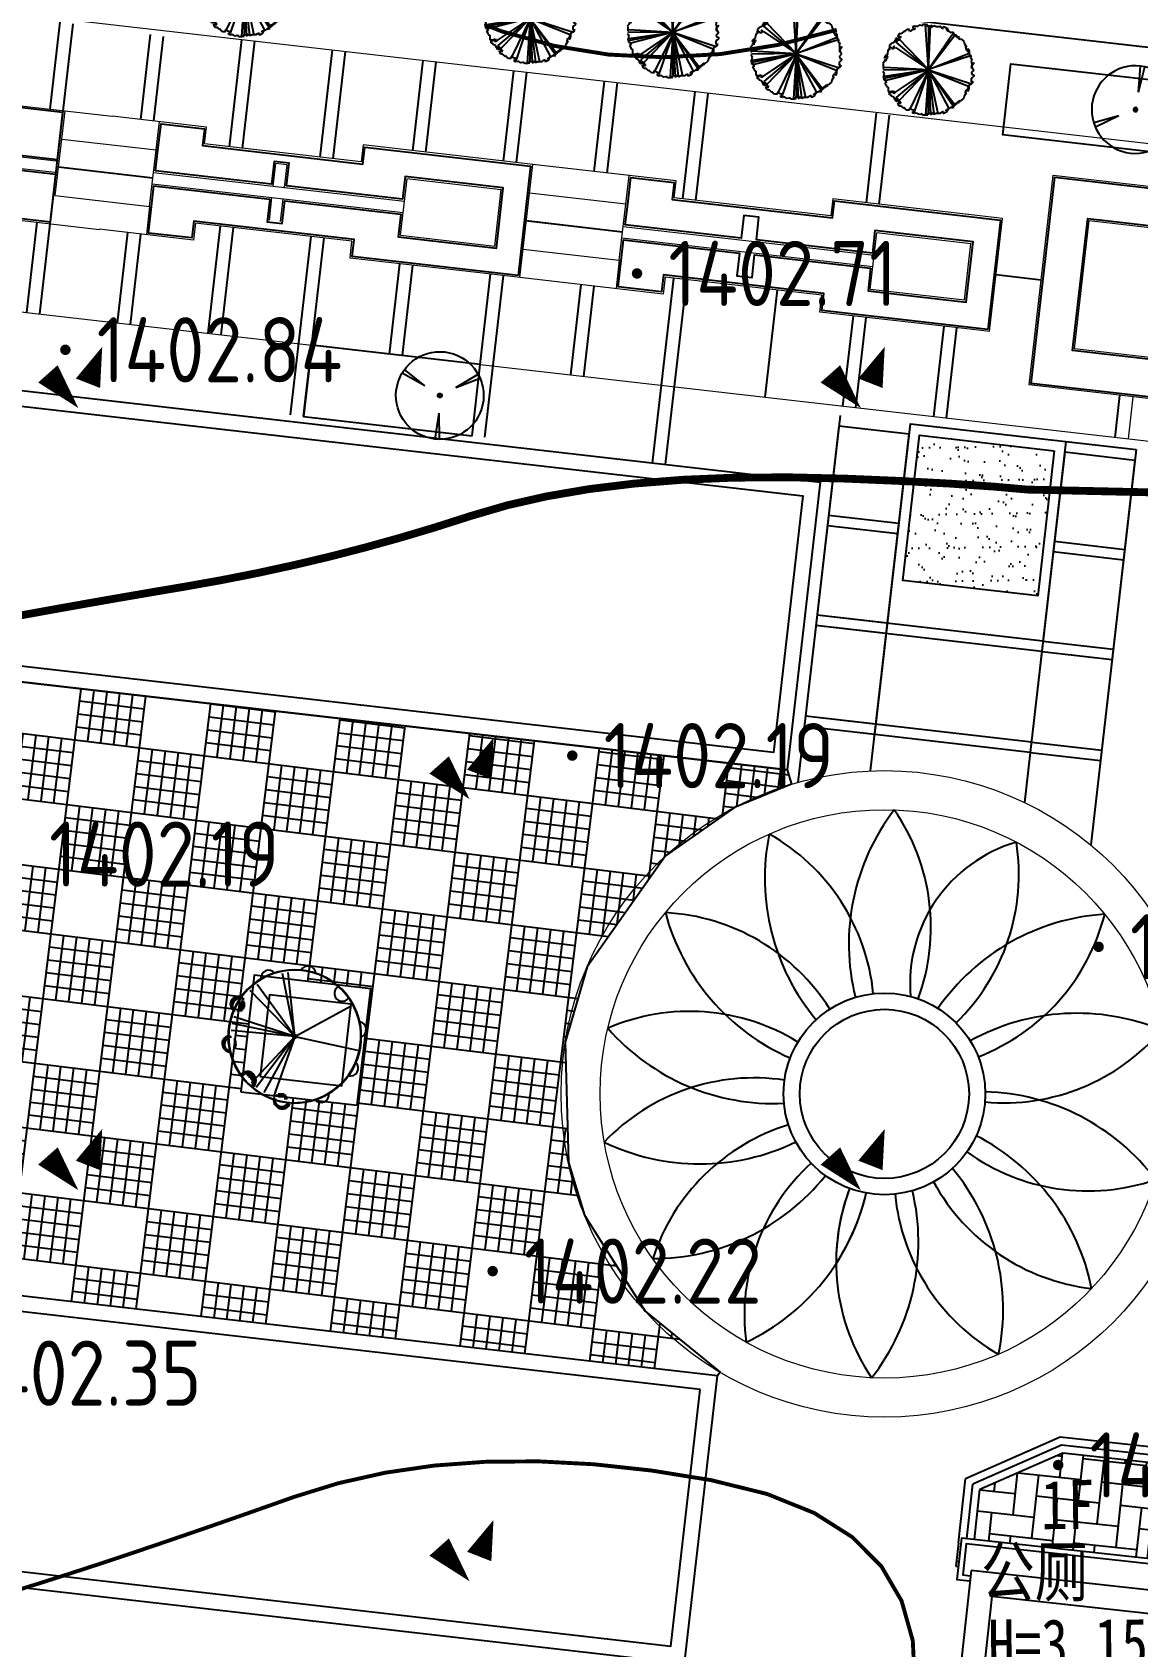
# Model space of a CAD drawing. Extents: x -2226 to 12369489, y -12501589 to 2275.
# Drawn here: x 5663964.1 to 5664006.4, y -6548018.8 to -6547956.9 of the extents above; entities that cross this region are included whole.
import ezdxf
from ezdxf.enums import TextEntityAlignment as Align

# ---------------------------------------------------------------- set-up
doc = ezdxf.new("R2010")
doc.units = 0
doc.header["$LTSCALE"] = 1000
doc.header["$MEASUREMENT"] = 0
doc.layers.get('0').update_dxf_attribs({"linetype": 'CONTINUOUS'})
for name, color, linetype in [('0-road', 33, 'CONTINUOUS'), ('0-tree', 93, 'CONTINUOUS'), ('2222', 7, 'CONTINUOUS'), ('caodi', 7, 'CONTINUOUS'), ('GN-草地', 7, 'CONTINUOUS'), ('JZ', 2, 'CONTINUOUS'), ('Plnt', 122, 'CONTINUOUS'), ('PUB_TEXT', 7, 'CONTINUOUS'), ('WALL', 2, 'CONTINUOUS'), ('台阶', 33, 'CONTINUOUS'), ('周边地形图', 8, 'CONTINUOUS'), ('小品', 1, 'CONTINUOUS'), ('水', 165, 'CONTINUOUS'), ('绿线', 3, 'CONTINUOUS'), ('车行道', 5, 'CONTINUOUS'), ('铺地', 25, 'CONTINUOUS')]:
    doc.layers.add(name, color=color, linetype=linetype)
doc.layers.add('景观', color=4, linetype='CONTINUOUS', lineweight=13)
doc.styles.add('HT', font='simhei.ttf', dxfattribs={"width": 0.8})
doc.styles.get("Standard").update_dxf_attribs({"font": 'GBENOR', "bigfont": 'GBCBIG'})

# ---------------------------------------------------------------- blocks, each defined once
blk = doc.blocks.new('gc090')
for points in [[(1.067, 1.447, 0, 1, 0), (0.52, 0.049, 1, 1, 0)], [(-1.016, 0.411, 1, 0, 0), (0.151, -0.902, 0, 0, 0)]]:
    blk.add_lwpolyline(points, format="xyseb")
blk = doc.blocks.new('WERWQWQEE')
at = {"layer": 'WALL', "color": 6, "ltscale": 10}
for p, q in [((4320662, -5837291), (4320662, -5860691)), ((4320862, -5837291), (4320862, -5860691))]:
    blk.add_line(p, q, dxfattribs=at)
at = {"layer": 'WALL', "ltscale": 10}
for points in [[(4320662, -5826191), (4369862, -5826191), (4369862, -5837291), (4320662, -5837291)], [(4321262, -5826791), (4369262, -5826791), (4369262, -5836691), (4321262, -5836691)], [(4369862, -5860691), (4313162, -5860691), (4313162, -5871791), (4369862, -5871791)], [(4369262, -5861291), (4313762, -5861291), (4313762, -5871191), (4369262, -5871191)]]:
    blk.add_lwpolyline(points, close=True, dxfattribs=at)
at = {"layer": 'WALL', "color": 2, "ltscale": 10}
for points in [[(4313162, -5861291), (4311662, -5861291), (4311662, -5836691), (4320662, -5836691)], [(4313162, -5860691), (4312262, -5860691), (4312262, -5837291), (4320662, -5837291)]]:
    blk.add_lwpolyline(points, dxfattribs=at)
at = {"layer": 'WALL', "color": 6, "ltscale": 10}
for points in [[(4324962, -5837291), (4324962, -5860691)], [(4325162, -5837291), (4325162, -5860691)]]:
    blk.add_lwpolyline(points, dxfattribs=at)
blk = doc.blocks.new('ssss123')
at = {"layer": '景观'}
for radius in [9553, 8399]:
    blk.add_circle((-2618501, -7985776), radius, dxfattribs=at)
at = {"layer": '绿线', "color": 251}
blk.add_lwpolyline([(-2614602, -7978336, 0.3575), (-2617728, -7982899, 1.155828)], format="xyb", dxfattribs=at)
for radius in [2979, 2499]:
    blk.add_circle((-2618501, -7985776), radius, dxfattribs=at)
for centre, major_axis, start_param, end_param in [((-2613051, -7981342), (-1, 6503), 0.916038, 1.816366), ((-2623243, -7980856), (0, 6116), 4.359671, 5.316555), ((-2615532, -7979408), (-1, 6503), 1.367559, 2.267887), ((-2624915, -7983419), (0, 6116), 4.81129, 5.768173), ((-2620644, -7979287), (1, 6116), 3.911812, 4.868664), ((-2618686, -7978752), (2, 6503), 1.830506, 2.731202), ((-2625293, -7986528), (0, 6116), -1.010141, -0.052621), ((-2611574, -7986955), (2, 6503), 0.06475, 0.965077), ((-2617923, -7978967), (0, 6116), 3.507993, 4.464876), ((-2624260, -7989454), (0, 6116), -0.551403, 0.405502), ((-2612810, -7989897), (0, 6503), -0.393581, 0.506747), ((-2621773, -7979558), (0, 6503), 2.288324, 3.188652), ((-2614971, -7979925), (0, 6116), 3.049936, 4.006844), ((-2622352, -7991420), (0, 6116), -0.147795, 0.809088), ((-2615691, -7992216), (0, 6503), -0.926288, -0.025961), ((-2619527, -7992532), (0, 6116), 0.300227, 1.257101), ((-2623952, -7981343), (-1, 6503), 2.69187, 3.592035), ((-2618758, -7992798), (0, 6503), -1.374313, -0.473985), ((-2618758, -7992798), (0, 6503), -1.374313, -0.473985), ((-2616521, -7992316), (1, 6116), 0.745022, 1.701971), ((-2616521, -7992316), (1, 6116), 0.745022, 1.701971), ((-2612489, -7982528), (0, 6116), 2.517061, 3.473983), ((-2625334, -7984142), (0, 6503), 3.140026, 4.040349), ((-2611675, -7985453), (-2, 6116), 2.068915, 3.025798), ((-2611675, -7985453), (-2, 6116), 2.068915, 3.025798), ((-2621496, -7992132), (1, 6503), 4.505364, 5.405692), ((-2621496, -7992132), (1, 6503), 4.505364, 5.405692), ((-2625373, -7987240), (1, 6503), 3.584773, 4.485101), ((-2613811, -7990746), (0, 6116), 1.207493, 2.164348), ((-2613811, -7990746), (0, 6116), 1.207493, 1.578715), ((-2625373, -7987240), (1, 6503), 4.134293, 4.485101), ((-2623998, -7990153), (0, 6503), 4.047205, 4.947533), ((-2623998, -7990153), (0, 6503), 4.047205, 4.947533), ((-2612097, -7988160), (1, 6116), 1.665675, 2.622558), ((-2612097, -7988160), (1, 6116), 1.665675, 2.622558)]:
    blk.add_ellipse(centre, major_axis=major_axis, ratio=1, start_param=start_param, end_param=end_param, dxfattribs=at)
blk = doc.blocks.new('*X46')
at = {"color": 0}
for p, q in [((122538.811, 22768.943), (122538.826, 22768.958)), ((122538.821, 22768.918), (122538.86, 22768.957)), ((122538.831, 22768.893), (122538.885, 22768.947)), ((122538.842, 22768.868), (122538.904, 22768.93)), ((122538.852, 22768.843), (122538.922, 22768.913)), ((122538.862, 22768.818), (122538.934, 22768.89)), ((122538.872, 22768.793), (122538.939, 22768.859)), ((122538.883, 22768.768), (122538.944, 22768.829)), ((122539.177, 22768.425), (122539.188, 22768.437)), ((122539.196, 22768.409), (122539.222, 22768.435)), ((122539.215, 22768.393), (122539.244, 22768.422)), ((122539.234, 22768.376), (122539.264, 22768.406)), ((122539.253, 22768.36), (122539.284, 22768.391)), ((122540.297, 22768.308), (122540.409, 22768.42)), ((122540.3, 22768.346), (122540.367, 22768.413)), ((122540.338, 22768.314), (122540.435, 22768.411)), ((122540.425, 22768.365), (122540.461, 22768.402)), ((122539.272, 22768.344), (122539.295, 22768.367)), ((122539.291, 22768.328), (122539.301, 22768.337)), ((122539.71, 22768.18), (122539.76, 22768.23)), ((122539.746, 22768.181), (122539.807, 22768.243)), ((122539.782, 22768.182), (122539.839, 22768.239)), ((122539.818, 22768.183), (122539.858, 22768.223)), ((122539.854, 22768.183), (122539.877, 22768.206)), ((122539.89, 22768.184), (122539.897, 22768.19))]:
    blk.add_line(p, q, dxfattribs=at)
blk = doc.blocks.new('A$C1DD7790E')
at = {"layer": '0-tree', "color": 95}
for points in [[(1698, 1725), (1344, 3325)], [(1698, 1725), (588, 2931)], [(1698, 1725), (1198, 3285)], [(1698, 1725), (428, 2761)], [(1698, 1725), (3037, 2668)], [(1698, 1725), (60, 1687)], [(1698, 1725), (66, 1873)], [(1698, 1725), (91, 2047)], [(1698, 1725), (726, 406)], [(1698, 1725), (868, 313)], [(1698, 1725), (1070, 212)], [(1698, 1725), (1333, 128)], [(1698, 1725), (3327, 1559)]]:
    blk.add_lwpolyline(points, dxfattribs=at)
blk.add_circle((1698, 1725), 48, dxfattribs=at)
for centre, radius, start, end in [((1698, 1725), 1698, 91.2865, 114.1567), ((1848, 3352), 201, 159.5578, 9.8859), ((1698, 1725), 1698, 55.2865, 78.1567), ((1698, 1725), 1698, 127.2865, 150.1567), ((863, 3130), 201, 195.5578, 45.8859), ((2775, 2953), 201, 123.5578, 333.8859), ((158, 2382), 197, 240.4995, 73.0673), ((188, 2365), 197, 230.266, 66.2066), ((197, 2371), 201, 231.5578, 81.8859), ((191, 2353), 197, 240.4995, 73.0673), ((221, 2337), 197, 230.266, 66.2066), ((1698, 1725), 1698, 19.2865, 42.1567), ((1688, 1726), 1698, 163.2865, 186.1567), ((1698, 1725), 1698, 163.2865, 186.1567), ((3291, 2085), 201, 87.5578, 297.8859), ((1698, 1725), 1698, 343.2865, 6.1567), ((64, 1357), 197, 276.4995, 109.0673), ((104, 1366), 201, 267.5578, 117.8859), ((98, 1329), 197, 276.4995, 109.0673), ((98, 1362), 197, 266.266, 102.2066), ((132, 1333), 197, 266.266, 102.2066), ((3198, 1080), 201, 51.5578, 261.8859), ((1698, 1725), 1698, 199.2865, 222.1567), ((1698, 1725), 1698, 307.2865, 330.1567), ((591, 473), 197, 312.4995, 145.0673), ((620, 498), 201, 303.5578, 153.8859), ((624, 445), 197, 312.4995, 145.0673), ((616, 497), 197, 302.266, 138.2066), ((649, 468), 197, 302.266, 138.2066), ((2532, 321), 201, 15.5578, 225.8859), ((1688, 1726), 1698, 235.2865, 258.1567), ((1698, 1725), 1698, 235.2865, 258.1567), ((1536, 68), 197, 348.4995, 181.0673), ((1547, 98), 201, 339.5578, 189.8859), ((1543, 102), 197, 338.266, 174.2066), ((1570, 39), 197, 348.4995, 181.0673), ((1576, 73), 197, 338.266, 174.2066), ((1698, 1725), 1698, 271.2865, 294.1567)]:
    blk.add_arc(centre, radius, start, end, dxfattribs=at)
at = {"layer": '0-tree', "color": 95, "xscale": 1600.000000107809, "yscale": 1600.00000010617, "zscale": 1600.000000106431, "rotation": 319.5837492701668}
blk.add_blockref('*X46', (-172891572, 99380193), dxfattribs=at)
blk = doc.blocks.new('SEERRR')
at = {"layer": 'JZ'}
for p, q in [((4674631, -5888671), (4664341, -5888671)), ((4664341, -5888671), (4664341, -5891101)), ((4674631, -5893531), (4674631, -5888671)), ((4664341, -5891101), (4661911, -5891101)), ((4661911, -5891101), (4661911, -5898391)), ((4666771, -5898391), (4666771, -5893531)), ((4666771, -5893531), (4674631, -5893531)), ((4661911, -5898391), (4666771, -5898391))]:
    blk.add_line(p, q, dxfattribs=at)
at = {"layer": 'JZ', "linetype": 'Continuous'}
blk.add_line((4666771, -5894731), (4666777, -5894731), dxfattribs=at)
at = {"layer": 'JZ', "flags": 128}
blk.add_lwpolyline([(4673731, -5889571), (4665241, -5889571), (4665241, -5892001), (4662811, -5892001), (4662811, -5897491), (4665871, -5897491), (4665871, -5892631), (4673731, -5892631)], close=True, dxfattribs=at)
for points in [[(4666371, -5898391), (4666371, -5898891), (4667971, -5898891), (4667971, -5894731), (4675131, -5894731), (4675131, -5893131), (4674631, -5893131)], [(4666571, -5898391), (4666571, -5898691), (4667771, -5898691), (4667771, -5894531), (4674931, -5894531), (4674931, -5893331), (4674631, -5893331)]]:
    blk.add_lwpolyline(points, dxfattribs=at)
at = {"layer": '台阶', "linetype": 'Continuous', "ltscale": 5}
for p, q in [((4675231, -5893631), (4675131, -5893631)), ((4675231, -5893831), (4675131, -5893831)), ((4666871, -5898991), (4666871, -5898891)), ((4667071, -5898991), (4667071, -5898891))]:
    blk.add_line(p, q, dxfattribs=at)
at = {"layer": '铺地', "linetype": 'Continuous'}
for p, q in [((4675231, -5894531), (4675231, -5893631)), ((4674631, -5894731), (4674631, -5896659)), ((4674931, -5894731), (4674931, -5896833)), ((4675231, -5894531), (4675231, -5897006)), ((4667971, -5898391), (4671631, -5898391)), ((4667971, -5898691), (4671711, -5898691)), ((4667771, -5898991), (4666871, -5898991)), ((4667771, -5898991), (4671792, -5898991))]:
    blk.add_line(p, q, dxfattribs=at)
at = {"layer": '铺地', "linetype": 'Continuous', "ltscale": 5}
for p, q in [((4666777, -5894210), (4666771, -5894210)), ((4668403, -5896648), (4668403, -5894731)), ((4670028, -5895023), (4670028, -5894731)), ((4670841, -5895835), (4670841, -5894731)), ((4671654, -5896648), (4671654, -5894731)), ((4673279, -5895023), (4673279, -5894731)), ((4674092, -5895835), (4674092, -5894731)), ((4670841, -5895023), (4668403, -5895023)), ((4669215, -5897461), (4669215, -5895023)), ((4674092, -5895023), (4671654, -5895023)), ((4672467, -5897461), (4672467, -5895023)), ((4668403, -5895835), (4667971, -5895835)), ((4671654, -5895835), (4669215, -5895835)), ((4670028, -5898274), (4670028, -5895835)), ((4674631, -5895835), (4672467, -5895835)), ((4673279, -5897440), (4673279, -5895835)), ((4669215, -5896648), (4667971, -5896648)), ((4672467, -5896648), (4670028, -5896648)), ((4670841, -5898391), (4670841, -5896648)), ((4671631, -5898391), (4674631, -5896659)), ((4671711, -5898691), (4674931, -5896833)), ((4674631, -5896648), (4673279, -5896648)), ((4674092, -5896970), (4674092, -5896648)), ((4666777, -5897461), (4666771, -5897461)), ((4670028, -5897461), (4667971, -5897461)), ((4668403, -5898391), (4668403, -5897461)), ((4673242, -5897461), (4670841, -5897461)), ((4671654, -5898378), (4671654, -5897461)), ((4671792, -5898991), (4675231, -5897006)), ((4670841, -5898274), (4668403, -5898274)), ((4669215, -5898391), (4669215, -5898274)), ((4671835, -5898274), (4671654, -5898274))]:
    blk.add_line(p, q, dxfattribs=at)
blk = doc.blocks.new('hf')
h = blk.add_hatch(color=256)
edge = h.paths.add_edge_path()
edge.add_ellipse((617215, -98120), major_axis=(53.4, 0), ratio=0.999999, start_angle=0, end_angle=360, ccw=False)
for p, q in [((617002, -97696, 3233), (616631, -97110, 3233)), ((617002, -97696, 3233), (616737, -97056, 3233)), ((617688, -98148, 3233), (618382, -98120, 3233)), ((617688, -98148, 3233), (618376, -98239, 3233)), ((616954, -98516, 3233), (616532, -99066, 3233)), ((616954, -98516, 3233), (616632, -99131, 3233))]:
    blk.add_line(p, q)
at = {"extrusion": (0, 0, -1)}
for major_axis, start_param, end_param in [((1167, 0), 4.712171, 10.995356), ((53.4, 0), 4.709365, 10.99255)]:
    blk.add_ellipse((617215, -98120, 3233), major_axis=major_axis, ratio=0.999999, start_param=start_param, end_param=end_param, dxfattribs=at)
blk = doc.blocks.new('wqeqweq')
at = {"layer": '0-tree', "color": 76}
for p, q in [((163533, -122269), (163492, -122352)), ((163585, -122259), (163533, -122269)), ((163533, -122455), (163647, -122279)), ((163585, -122331), (163585, -122259)), ((163647, -122104), (163626, -122207)), ((163626, -122207), (163647, -122166)), ((163688, -122042), (163647, -122104)), ((163647, -122166), (163709, -122176)), ((163647, -122279), (165084, -123763)), ((163730, -122290), (163647, -122352)), ((163761, -122228), (163657, -122238)), ((163657, -122238), (163657, -122269)), ((163657, -122269), (163657, -122290)), ((163657, -122290), (163730, -122290)), ((163761, -122042), (163688, -122042)), ((163709, -122176), (163771, -122187)), ((163812, -122021), (163761, -122042)), ((163771, -122187), (163761, -122228)), ((163905, -121939), (163812, -122021)), ((163967, -121939), (163905, -121939)), ((164050, -121836), (163967, -121908)), ((163967, -121908), (163967, -121939)), ((164143, -121836), (164050, -121836)), ((164184, -121836), (164143, -121836)), ((164163, -121856), (164184, -121836)), ((164174, -121929), (164163, -121856)), ((164246, -121918), (164174, -121929)), ((164266, -121877), (164246, -121918)), ((164380, -121836), (164266, -121877)), ((164421, -121681), (164339, -121702)), ((164339, -121702), (164339, -121784)), ((164339, -121784), (164390, -121784)), ((164421, -121856), (164380, -121836)), ((164390, -121784), (164411, -121753)), ((164411, -121753), (164442, -121815)), ((164483, -121702), (164421, -121681)), ((164442, -121815), (164421, -121825)), ((164421, -121825), (164421, -121856)), ((164545, -121691), (164483, -121702)), ((164638, -121629), (164545, -121691)), ((164741, -121650), (164638, -121629)), ((164762, -121681), (164741, -121650)), ((164803, -121609), (164762, -121681)), ((164855, -121598), (164803, -121609)), ((164979, -121598), (164855, -121598)), ((165084, -123763), (164948, -121609)), ((164948, -121609), (164969, -121650)), ((164969, -121650), (165031, -121660)), ((165062, -121609), (164979, -121598)), ((165031, -121660), (165062, -121691)), ((165041, -121640), (165062, -121609)), ((165041, -121691), (165041, -121640)), ((165092, -121681), (165041, -121691)), ((165062, -121691), (165092, -121691)), ((165084, -123763), (165185, -121629)), ((165092, -121691), (165084, -123763)), ((166311, -121991), (165084, -123763)), ((165084, -123763), (166383, -122063)), ((165123, -121660), (165092, -121681)), ((165154, -121691), (165123, -121660)), ((165144, -121733), (165154, -121691)), ((165185, -121629), (165258, -121681)), ((165258, -121681), (165196, -121702)), ((165196, -121702), (165247, -121712)), ((165247, -121712), (165330, -121671)), ((165330, -121671), (165351, -121650)), ((165351, -121650), (165454, -121702)), ((165454, -121702), (165516, -121702)), ((165516, -121702), (165536, -121702)), ((165536, -121702), (165660, -121702)), ((165722, -121753), (165640, -121681)), ((165640, -121681), (165733, -121753)), ((165660, -121702), (165722, -121753)), ((165733, -121753), (165753, -121774)), ((165753, -121774), (165805, -121774)), ((165805, -121774), (165784, -121691)), ((165784, -121691), (165857, -121712)), ((165857, -121712), (165980, -121774)), ((166032, -121898), (165929, -121794)), ((165929, -121794), (165960, -121877)), ((165960, -121877), (166063, -121918)), ((165980, -121774), (166032, -121898)), ((166063, -121918), (166177, -121980)), ((166177, -121980), (166197, -121960)), ((166197, -121960), (166311, -121991)), ((166301, -122032), (166228, -121970)), ((166228, -121970), (166228, -122021)), ((166228, -122021), (166311, -122104)), ((166332, -122094), (166301, -122032)), ((166311, -122104), (166435, -122187)), ((166466, -122166), (166332, -122094)), ((166383, -122063), (166383, -122145)), ((166383, -122145), (166466, -122187)), ((166435, -122187), (166528, -122279)), ((166486, -122197), (166466, -122166)), ((166466, -122187), (166559, -122248)), ((166569, -122218), (166486, -122197)), ((166528, -122279), (166600, -122310)), ((166559, -122248), (166569, -122218)), ((166600, -122310), (166631, -122290)), ((166631, -122290), (166776, -122403)), ((163120, -123033), (162996, -123115)), ((163141, -122868), (163120, -122991)), ((163120, -122991), (163120, -123033)), ((163244, -122806), (163141, -122826)), ((163141, -122826), (163141, -122868)), ((163244, -122713), (163193, -122713)), ((163193, -122713), (163244, -122806)), ((163203, -122744), (163306, -122672)), ((163224, -122682), (163203, -122744)), ((163275, -122579), (163224, -122579)), ((163224, -122579), (163224, -122682)), ((163244, -122775), (163244, -122713)), ((163317, -122517), (163275, -122579)), ((163306, -122672), (163327, -122754)), ((163399, -122475), (163317, -122517)), ((163327, -122754), (163409, -122775)), ((163430, -122465), (163399, -122475)), ((163409, -122775), (163451, -122702)), ((163451, -122651), (163420, -122630)), ((163420, -122630), (163440, -122713)), ((163492, -122352), (163430, -122465)), ((163440, -122713), (163513, -122702)), ((163451, -122702), (163451, -122651)), ((163513, -122372), (163585, -122331)), ((163554, -122434), (163513, -122372)), ((163513, -122702), (165084, -123763)), ((165084, -123763), (163533, -122455)), ((163585, -122393), (163554, -122434)), ((163595, -122362), (163585, -122393)), ((163647, -122352), (163595, -122362)), ((165084, -123763), (167044, -122971)), ((166776, -122403), (166807, -122527)), ((166807, -122527), (166910, -122692)), ((166910, -122692), (166858, -122672)), ((166858, -122672), (166858, -122692)), ((166858, -122692), (166899, -122795)), ((166899, -122795), (166920, -122816)), ((166920, -122816), (166982, -122754)), ((166972, -122899), (166930, -122785)), ((167044, -122971), (166972, -122899)), ((166982, -122754), (167013, -122806)), ((167013, -122806), (167034, -122878)), ((167034, -122878), (167044, -123002)), ((167044, -123002), (167065, -123084)), ((162996, -123363), (162893, -123476)), ((162893, -123476), (162924, -123507)), ((162893, -123837), (162934, -123879)), ((162924, -123507), (162924, -123631)), ((162924, -123631), (162924, -123703)), ((162924, -123703), (162986, -123641)), ((162955, -123786), (162945, -123755)), ((165084, -123763), (162955, -123786)), ((165084, -123763), (162955, -124188)), ((162996, -123115), (162976, -123208)), ((162976, -123208), (162986, -123177)), ((163017, -123270), (162976, -123322)), ((162976, -123322), (162996, -123363)), ((162976, -124075), (165084, -123763)), ((162986, -123177), (163162, -123136)), ((162986, -123641), (165084, -123763)), ((163048, -123353), (163017, -123270)), ((163162, -123136), (163038, -123167)), ((163038, -123167), (163110, -123208)), ((163058, -123260), (163048, -123353)), ((163100, -123239), (163058, -123239)), ((163058, -123239), (163058, -123260)), ((165041, -123788), (163065, -124290)), ((163110, -123208), (163100, -123239)), ((163513, -124849), (165084, -123788)), ((165084, -123788), (163533, -125096)), ((163647, -125272), (165084, -123788)), ((165106, -123778), (164211, -125622)), ((165078, -123825), (164426, -125734)), ((165084, -123788), (164948, -125942)), ((167147, -123084), (165084, -123763)), ((165092, -125860), (165084, -123788)), ((165084, -123788), (165185, -125922)), ((166311, -125561), (165084, -123788)), ((165084, -123788), (166383, -125488)), ((167147, -124467), (165084, -123788)), ((165084, -123788), (167044, -124580)), ((165087, -123778), (165534, -125864)), ((165087, -123797), (166056, -125631)), ((165087, -123806), (165339, -125883)), ((167065, -123084), (167127, -123095)), ((167127, -123105), (167085, -123198)), ((167085, -123198), (167127, -123229)), ((167127, -123095), (167147, -123084)), ((167127, -123229), (167168, -123249)), ((167168, -123249), (167137, -123373)), ((167137, -123373), (167158, -123425)), ((167168, -123538), (167137, -123662)), ((167137, -123662), (167168, -123672)), ((167158, -123425), (167168, -123538)), ((167261, -123796), (167158, -123889)), ((167281, -123445), (167168, -123590)), ((167168, -123672), (167178, -123559)), ((167168, -123590), (167189, -123672)), ((167178, -123456), (167281, -123445)), ((167178, -123559), (167178, -123456)), ((167189, -123672), (167261, -123796)), ((162955, -124095), (162914, -124064)), ((162914, -124064), (162934, -124157)), ((162934, -123879), (162965, -123951)), ((162934, -124157), (162945, -124250)), ((162955, -124023), (162945, -124075)), ((162945, -124075), (162976, -124075)), ((162945, -124250), (163017, -124261)), ((162965, -123951), (162955, -123992)), ((162955, -123992), (162955, -124023)), ((162955, -124147), (162955, -124095)), ((162955, -124188), (162955, -124147)), ((163027, -124384), (162996, -124405)), ((162996, -124405), (163058, -124488)), ((163017, -124261), (163079, -124281)), ((163058, -124395), (163027, -124384)), ((163089, -124291), (163048, -124302)), ((163048, -124302), (163058, -124395)), ((163058, -124488), (163069, -124570)), ((163069, -124570), (163100, -124570)), ((163079, -124281), (163089, -124291)), ((163100, -124570), (163141, -124601)), ((163141, -124601), (163151, -124642)), ((167044, -124580), (166972, -124653)), ((167034, -124673), (167044, -124549)), ((167044, -124549), (167065, -124467)), ((167065, -124467), (167127, -124457)), ((167137, -124446), (167096, -124426)), ((167096, -124426), (167096, -124488)), ((167127, -124457), (167147, -124467)), ((167168, -124168), (167137, -124178)), ((167137, -124178), (167137, -124343)), ((167137, -124343), (167158, -124343)), ((167178, -124415), (167137, -124446)), ((167158, -123889), (167168, -123992)), ((167158, -124343), (167220, -124312)), ((167168, -123992), (167261, -124013)), ((167261, -124085), (167168, -124168)), ((167220, -124312), (167178, -124415)), ((167261, -124013), (167261, -124085)), ((163151, -124642), (163151, -124735)), ((163151, -124735), (163162, -124818)), ((163162, -124818), (163358, -124807)), ((163224, -124869), (163203, -124807)), ((163203, -124807), (163306, -124880)), ((163224, -124972), (163224, -124869)), ((163275, -124972), (163224, -124972)), ((163317, -125034), (163275, -124972)), ((163306, -124880), (163327, -124797)), ((163399, -125076), (163317, -125034)), ((163327, -124797), (163409, -124776)), ((163358, -124807), (163337, -124880)), ((163430, -125086), (163399, -125076)), ((163409, -124776), (163451, -124849)), ((163420, -124921), (163440, -124838)), ((163451, -124900), (163420, -124921)), ((163492, -125199), (163430, -125086)), ((163440, -124838), (163513, -124849)), ((163451, -124849), (163451, -124900)), ((163533, -125282), (163492, -125199)), ((163554, -125117), (163513, -125179)), ((163513, -125179), (163585, -125220)), ((163533, -125096), (163647, -125272)), ((163585, -125292), (163533, -125282)), ((163585, -125158), (163554, -125117)), ((163595, -125189), (163585, -125158)), ((163585, -125220), (163585, -125292)), ((163647, -125199), (163595, -125189)), ((163647, -125447), (163626, -125344)), ((163626, -125344), (163647, -125385)), ((163730, -125261), (163647, -125199)), ((163647, -125385), (163709, -125375)), ((163657, -125282), (163657, -125261)), ((163657, -125261), (163730, -125261)), ((163657, -125313), (163657, -125282)), ((163761, -125323), (163657, -125313)), ((163709, -125375), (163771, -125365)), ((163771, -125365), (163761, -125323)), ((166311, -125447), (166435, -125365)), ((166466, -125385), (166332, -125457)), ((166383, -125406), (166466, -125365)), ((166435, -125365), (166528, -125272)), ((166466, -125365), (166559, -125303)), ((166486, -125354), (166466, -125385)), ((166569, -125334), (166486, -125354)), ((166528, -125272), (166600, -125241)), ((166559, -125303), (166569, -125334)), ((166600, -125241), (166631, -125261)), ((166631, -125261), (166776, -125148)), ((166776, -125148), (166807, -125024)), ((166807, -125024), (166910, -124859)), ((166858, -124859), (166899, -124756)), ((166910, -124859), (166858, -124880)), ((166858, -124880), (166858, -124859)), ((166899, -124756), (166920, -124735)), ((166920, -124735), (166982, -124797)), ((166972, -124653), (166930, -124766)), ((166982, -124797), (167013, -124745)), ((167013, -124745), (167034, -124673)), ((163688, -125509), (163647, -125447)), ((163761, -125509), (163688, -125509)), ((163812, -125530), (163761, -125509)), ((163905, -125612), (163812, -125530)), ((163967, -125612), (163905, -125612)), ((163967, -125643), (163967, -125612)), ((164050, -125715), (163967, -125643)), ((164143, -125715), (164050, -125715)), ((164184, -125715), (164143, -125715)), ((164174, -125623), (164163, -125695)), ((164163, -125695), (164184, -125715)), ((164246, -125633), (164174, -125623)), ((164266, -125674), (164246, -125633)), ((164380, -125715), (164266, -125674)), ((164339, -125850), (164339, -125767)), ((164339, -125767), (164390, -125767)), ((164421, -125870), (164339, -125850)), ((164421, -125695), (164380, -125715)), ((164390, -125767), (164411, -125798)), ((164411, -125798), (164442, -125736)), ((164421, -125726), (164421, -125695)), ((164442, -125736), (164421, -125726)), ((164483, -125850), (164421, -125870)), ((164545, -125860), (164483, -125850)), ((164638, -125922), (164545, -125860)), ((164741, -125901), (164638, -125922)), ((164762, -125870), (164741, -125901)), ((164803, -125942), (164762, -125870)), ((164855, -125953), (164803, -125942)), ((164979, -125953), (164855, -125953)), ((164948, -125942), (164969, -125901)), ((164969, -125901), (165031, -125891)), ((165062, -125942), (164979, -125953)), ((165031, -125891), (165062, -125860)), ((165092, -125870), (165041, -125860)), ((165041, -125860), (165041, -125911)), ((165041, -125911), (165062, -125942)), ((165062, -125860), (165092, -125860)), ((165123, -125891), (165092, -125870)), ((165154, -125860), (165123, -125891)), ((165144, -125819), (165154, -125860)), ((165185, -125922), (165258, -125870)), ((165196, -125850), (165247, -125839)), ((165258, -125870), (165196, -125850)), ((165247, -125839), (165330, -125880)), ((165330, -125880), (165351, -125901)), ((165351, -125901), (165454, -125850)), ((165454, -125850), (165516, -125850)), ((165516, -125850), (165536, -125850)), ((165536, -125850), (165660, -125850)), ((165722, -125798), (165640, -125870)), ((165640, -125870), (165733, -125798)), ((165660, -125850), (165722, -125798)), ((165733, -125798), (165753, -125777)), ((165753, -125777), (165805, -125777)), ((165805, -125777), (165784, -125860)), ((165784, -125860), (165857, -125839)), ((165857, -125839), (165980, -125777)), ((166032, -125653), (165929, -125757)), ((165929, -125757), (165960, -125674)), ((165960, -125674), (166063, -125633)), ((165980, -125777), (166032, -125653)), ((166063, -125633), (166177, -125571)), ((166177, -125571), (166197, -125592)), ((166197, -125592), (166311, -125561)), ((166228, -125530), (166311, -125447)), ((166301, -125519), (166228, -125581)), ((166228, -125581), (166228, -125530)), ((166332, -125457), (166301, -125519)), ((166383, -125488), (166383, -125406))]:
    blk.add_line(p, q, dxfattribs=at)
for centre, radius in [((165078, -123769), 85.9), ((165069, -123732), 75.1), ((165056, -123787), 34.9), ((165106, -123778), 75.1), ((165083, -123767), 42.8)]:
    blk.add_circle(centre, radius, dxfattribs=at)

msp = doc.modelspace()

# ---------------------------------------------------------------- hatches: boundary and pattern name
at = {"layer": 'caodi', "linetype": 'Continuous'}
h = msp.add_hatch(dxfattribs=at)
h.set_pattern_fill('AR-SAND', color=64, scale=0.5, angle=353.45116, style=0)
h.set_pattern_definition([(30.951161, (5657629.2998, -6541699.9984), (0.078586046, 0.96071782), [0, -0.76, 0, -0.85, 0, -0.8125]), (0.951161, (5657629.2998, -6541699.9984), (1.04004746, 1.30094419), [0, -0.41, 0, -0.685, 0, -0.2625]), (320.951161, (5657628.6888, -6541699.9282), (1.54723375, -0.17477301), [0, -0.25, 0, -0.9, 0, -1.175]), (310.951161, (5657628.6888, -6541699.9282), (1.5433053, 0.26454987), [0, -0.125, 0, -0.59, 0, -0.675])])
h.paths.add_polyline_path([(5664003.252, -6547972.965), (5664002.614, -6547978.528), (5663997.447, -6547977.935), (5663998.086, -6547972.372)])
at = {"layer": 'GN-草地'}
h = msp.add_hatch(dxfattribs=at)
h.set_pattern_fill('LZX_PAT003', color=8, scale=4, angle=353, style=0)
h.set_pattern_definition([(353, (5657629.2998, -6541699.9984), (0.30467336, 2.4813654), []), (353, (5657629.3607, -6541699.502), (0.6093467, 4.9627308), [2.5, -2.5]), (353, (5657629.4216, -6541699.006), (0.6093467, 4.9627308), [2.5, -2.5]), (353, (5657629.4826, -6541698.5096), (0.6093467, 4.9627308), [2.5, -2.5]), (353, (5657629.5435, -6541698.0133), (0.6093467, 4.9627308), [2.5, -2.5]), (353, (5657629.6654, -6541697.0207), (0.6093467, 4.9627308), [-2.5, 2.5]), (353, (5657629.7263, -6541696.5245), (0.6093467, 4.9627308), [-2.5, 2.5]), (353, (5657629.7873, -6541696.028), (0.6093467, 4.9627308), [-2.5, 2.5]), (353, (5657629.848, -6541695.532), (0.6093467, 4.9627308), [-2.5, 2.5]), (83, (5657629.2998, -6541699.9984), (-2.4813654, 0.30467336), []), (83, (5657629.796, -6541700.0593), (-4.9627308, 0.6093467), [2.5, -2.5]), (83, (5657630.2923, -6541700.12), (-4.9627308, 0.6093467), [2.5, -2.5]), (83, (5657630.7886, -6541700.181), (-4.9627308, 0.6093467), [2.5, -2.5]), (83, (5657631.285, -6541700.242), (-4.9627308, 0.6093467), [2.5, -2.5]), (83, (5657632.2774, -6541700.364), (-4.9627308, 0.6093467), [-2.5, 2.5]), (83, (5657632.7737, -6541700.425), (-4.9627308, 0.6093467), [-2.5, 2.5]), (83, (5657633.27, -6541700.486), (-4.9627308, 0.6093467), [-2.5, 2.5]), (83, (5657633.766, -6541700.547), (-4.9627308, 0.6093467), [-2.5, 2.5])])
h.paths.add_polyline_path([(5663955.695, -6547990.842), (5663960.166, -6547991.355), (5663959.653, -6547995.825), (5663955.182, -6547995.312)])
h.paths.add_polyline_path([(5663948.602, -6547980.102), (5663993.01, -6547985.2), (5663993.177, -6547985.756), (5663990.989, -6547986.647), (5663988.35, -6547988.502), (5663985.337, -6547992.76), (5663984.5, -6547995.645), (5663984.623, -6548000.265), (5663985.244, -6548002.28), (5663987.563, -6548005.971), (5663990.44, -6548008.312), (5663990.341, -6548008.447), (5663945.933, -6548003.349)])
h.paths.add_polyline_path([(5663977.043, -6547993.597), (5663976.53, -6547998.068), (5663972.059, -6547997.555), (5663972.573, -6547993.084)])

# ---------------------------------------------------------------- linework, layer by layer
msp.add_lwpolyline([(5663948.602, -6547980.102), (5663993.01, -6547985.2), (5663993.177, -6547985.756), (5663990.989, -6547986.647), (5663988.35, -6547988.502), (5663985.337, -6547992.76), (5663984.5, -6547995.645), (5663984.623, -6548000.265), (5663985.244, -6548002.28), (5663987.563, -6548005.971), (5663990.44, -6548008.312), (5663990.341, -6548008.447), (5663945.933, -6548003.349)], close=True)
at = {"layer": '2222', "color": 6, "ltscale": 10}
for p, q in [((5663995.039, -6547971.619), (5663993.424, -6547985.684)), ((5663994.993, -6547972.017), (5663993.424, -6547985.684)), ((5663994.993, -6547972.017), (5663993.424, -6547985.684)), ((5663997.689, -6547972.326), (5663994.993, -6547972.017)), ((5663997.689, -6547972.326), (5663994.993, -6547972.017)), ((5663997.689, -6547972.326), (5663994.993, -6547972.017)), ((5663996.206, -6547985.245), (5663997.689, -6547972.326)), ((5663996.206, -6547985.245), (5663997.689, -6547972.326)), ((5664003.65, -6547973.01), (5664006.345, -6547973.32)), ((5664006.391, -6547972.922), (5664004.65, -6547988.086)), ((5664006.345, -6547973.32), (5664004.65, -6547988.086)), ((5664006.345, -6547973.32), (5664004.65, -6547988.086)), ((5663997.295, -6547975.754), (5663994.6, -6547975.444)), ((5663997.295, -6547975.754), (5663994.6, -6547975.444)), ((5663997.295, -6547975.754), (5663994.6, -6547975.444)), ((5663997.25, -6547976.151), (5663994.554, -6547975.841)), ((5663997.25, -6547976.151), (5663994.554, -6547975.841)), ((5663997.25, -6547976.151), (5663994.554, -6547975.841)), ((5664003.211, -6547976.835), (5664005.906, -6547977.145)), ((5664003.211, -6547976.835), (5664005.906, -6547977.145)), ((5664003.211, -6547976.835), (5664005.906, -6547977.145)), ((5664003.256, -6547976.438), (5664005.952, -6547976.747)), ((5664003.256, -6547976.438), (5664005.952, -6547976.747)), ((5664003.256, -6547976.438), (5664005.952, -6547976.747)), ((5663996.856, -6547979.578), (5663994.161, -6547979.269)), ((5663996.856, -6547979.578), (5663994.161, -6547979.269)), ((5664002.817, -6547980.263), (5663994.161, -6547979.269)), ((5663996.811, -6547979.976), (5663994.115, -6547979.666)), ((5663996.811, -6547979.976), (5663994.115, -6547979.666)), ((5664002.771, -6547980.66), (5663994.115, -6547979.666)), ((5664002.771, -6547980.66), (5664005.467, -6547980.97)), ((5664002.771, -6547980.66), (5664005.467, -6547980.97)), ((5664002.771, -6547980.66), (5664005.467, -6547980.97)), ((5664002.817, -6547980.263), (5664005.512, -6547980.572)), ((5664002.817, -6547980.263), (5664005.512, -6547980.572)), ((5664002.817, -6547980.263), (5664005.512, -6547980.572)), ((5663996.411, -6547983.453), (5663993.716, -6547983.144)), ((5663996.411, -6547983.453), (5663993.716, -6547983.144)), ((5664002.372, -6547984.137), (5663993.716, -6547983.144)), ((5663996.366, -6547983.85), (5663993.67, -6547983.541)), ((5663996.366, -6547983.85), (5663993.67, -6547983.541)), ((5663996.366, -6547983.85), (5663993.67, -6547983.541)), ((5664002.372, -6547984.137), (5664005.068, -6547984.447)), ((5664002.372, -6547984.137), (5664005.068, -6547984.447)), ((5664002.372, -6547984.137), (5664005.068, -6547984.447)), ((5664002.327, -6547984.535), (5664002.106, -6547986.455)), ((5664002.327, -6547984.535), (5664002.106, -6547986.455)), ((5664002.327, -6547984.535), (5664005.022, -6547984.844)), ((5664002.327, -6547984.535), (5664005.022, -6547984.844)), ((5664002.327, -6547984.535), (5664005.022, -6547984.844))]:
    msp.add_line(p, q, dxfattribs=at)
at = {"layer": '2222'}
msp.add_line((5664003.695, -6547972.613), (5664006.391, -6547972.922), dxfattribs=at)
at = {"layer": '2222', "color": 4, "ltscale": 10}
msp.add_line((5664003.65, -6547973.01), (5664006.345, -6547973.32), dxfattribs=at)
msp.add_line((5664003.65, -6547973.01), (5664006.345, -6547973.32), dxfattribs=at)
at = {"layer": '2222', "color": 6, "ltscale": 10}
msp.add_lwpolyline([(5664003.695, -6547972.613), (5664002.327, -6547984.535), (5663996.366, -6547983.85), (5663997.734, -6547971.929)], close=True, dxfattribs=at)
msp.add_lwpolyline([(5664003.65, -6547973.01), (5664002.327, -6547984.535), (5663996.366, -6547983.85), (5663997.689, -6547972.326)], dxfattribs=at)
at = {"layer": '2222', "color": 42, "ltscale": 10}
msp.add_lwpolyline([(5664003.252, -6547972.965), (5664002.614, -6547978.528), (5663997.447, -6547977.935), (5663998.086, -6547972.372)], close=True, dxfattribs=at)
at = {"layer": '周边地形图'}
for points, const_width in [([(5663981.43, -6547956.627), (5663982.057, -6547956.876), (5663984.087, -6547957.436), (5663986.161, -6547957.769), (5663988.281, -6547957.873), (5663990.446, -6547957.75), (5663992.656, -6547957.399), (5663994.911, -6547956.821)], 0.15), ([(5663963.569, -6547979.291), (5663964.754, -6547979.075), (5663965.985, -6547978.855), (5663967.262, -6547978.631), (5663968.583, -6547978.403), (5663969.95, -6547978.172), (5663971.336, -6547977.925), (5663972.717, -6547977.652), (5663974.091, -6547977.353), (5663975.46, -6547977.029), (5663976.823, -6547976.677), (5663978.18, -6547976.3), (5663979.531, -6547975.897), (5663980.875, -6547975.467), (5663982.274, -6547975.058), (5663983.786, -6547974.714), (5663985.411, -6547974.436), (5663987.15, -6547974.224), (5663989.002, -6547974.078), (5663990.967, -6547973.997), (5663993.046, -6547973.983), (5663995.238, -6547974.034), (5663997.367, -6547974.124), (5663999.26, -6547974.226), (5664000.914, -6547974.339), (5664002.224, -6547974.454)], 0.3), ([(5664002.224, -6547974.454), (5664014.576, -6547974.734)], 0.3), ([(5663963.276, -6548016.736), (5663964.352, -6548016.402), (5663965.507, -6548016.033), (5663966.741, -6548015.63), (5663968.054, -6548015.192), (5663969.446, -6548014.719), (5663970.918, -6548014.212), (5663972.469, -6548013.67), (5663974.099, -6548013.093), (5663975.809, -6548012.564), (5663977.602, -6548012.162), (5663979.477, -6548011.889), (5663981.433, -6548011.744), (5663983.472, -6548011.727), (5663985.593, -6548011.839), (5663987.797, -6548012.078), (5663990.082, -6548012.446), (5663992.235, -6548012.977), (5663994.044, -6548013.706), (5663995.507, -6548014.633), (5663996.625, -6548015.759), (5663997.398, -6548017.082), (5663997.826, -6548018.604), (5663997.908, -6548020.324)], 0.15)]:
    msp.add_lwpolyline(points, dxfattribs=dict(at, const_width=const_width))
at = {"layer": '周边地形图', "const_width": 0.2, "flags": 128}
for points in [[(5663987.154, -6547966.164, 1), (5663987.354, -6547966.164, 1)], [(5663965.237, -6547969.093, 1), (5663965.437, -6547969.093, 1)], [(5663984.672, -6547984.658, 1), (5663984.872, -6547984.658, 1)], [(5664004.85, -6547991.992, 1), (5664005.05, -6547991.992, 1)], [(5663981.619, -6548004.431, 1), (5663981.819, -6548004.431, 1)], [(5664003.3, -6548011.867, 1), (5664003.5, -6548011.867, 1)]]:
    msp.add_lwpolyline(points, format="xyb", close=True, dxfattribs=at)
at = {"layer": '小品'}
for points in [[(5663972.059, -6547997.555), (5663976.53, -6547998.068), (5663977.043, -6547993.597), (5663972.573, -6547993.084)], [(5663972.807, -6547996.961), (5663975.936, -6547997.321), (5663976.296, -6547994.191), (5663973.166, -6547993.832)]]:
    msp.add_lwpolyline(points, close=True, dxfattribs=at)
at = {"layer": '景观'}
for p, q in [((5663927.013, -6547952.014), (5664195.531, -6547982.84)), ((5663965.2, -6547961.009), (5663965.325, -6547959.924)), ((5663965.101, -6547961.876), (5663955.484, -6547960.772)), ((5663968.815, -6547961.424), (5663968.94, -6547960.339)), ((5663965.051, -6547962.31), (5663955.434, -6547961.206)), ((5663964.951, -6547963.178), (5663965.2, -6547961.009)), ((5663964.951, -6547963.178), (5663965.2, -6547961.009)), ((5663965.2, -6547961.009), (5663968.815, -6547961.424)), ((5663968.566, -6547963.593), (5663968.815, -6547961.424)), ((5663973.307, -6547962.819), (5663973.406, -6547961.951)), ((5663973.84, -6547962.001), (5663973.406, -6547961.951)), ((5663973.741, -6547962.869), (5663973.84, -6547962.001)), ((5663982.757, -6547966.322), (5663983.256, -6547961.984)), ((5663968.666, -6547962.725), (5663978.282, -6547963.83)), ((5663968.716, -6547962.291), (5663978.332, -6547963.396)), ((5663978.19, -6547964.701), (5663978.438, -6547962.532)), ((5663978.432, -6547962.528), (5663982.047, -6547962.944)), ((5663986.823, -6547963.492), (5663986.948, -6547962.408)), ((5663924.876, -6547963.186), (5664201.487, -6547994.941)), ((5663964.951, -6547963.178), (5663968.566, -6547963.593)), ((5663973.157, -6547964.12), (5663973.257, -6547963.253)), ((5663973.591, -6547964.17), (5663973.691, -6547963.302)), ((5663981.797, -6547965.113), (5663982.047, -6547962.944)), ((5663983.131, -6547963.068), (5663986.823, -6547963.492)), ((5663968.566, -6547963.593), (5663968.442, -6547964.677)), ((5663986.574, -6547965.661), (5663986.823, -6547963.492)), ((5663986.723, -6547964.36), (5663996.34, -6547965.464)), ((5663996.197, -6547966.769), (5663996.446, -6547964.6)), ((5663996.439, -6547964.597), (5664000.054, -6547965.012)), ((5664000.765, -6547968.39), (5664001.263, -6547964.052)), ((5663978.182, -6547964.697), (5663981.797, -6547965.113)), ((5663986.674, -6547964.794), (5663996.29, -6547965.898)), ((5663999.805, -6547967.181), (5664000.054, -6547965.012)), ((5663982.882, -6547965.237), (5663986.574, -6547965.661)), ((5663986.574, -6547965.661), (5663986.449, -6547966.746)), ((5663996.19, -6547966.766), (5663999.805, -6547967.181)), ((5664006.263, -6547970.898), (5664006.078, -6547972.508))]:
    msp.add_line(p, q, dxfattribs=at)
for points in [[(5663951.009, -6547958.28), (5663952.093, -6547958.404), (5663957.516, -6547959.027), (5663957.441, -6547959.678), (5663963.442, -6547960.367), (5663963.517, -6547959.716), (5663967.132, -6547960.132)], [(5663983.255, -6547961.983), (5663982.171, -6547961.859), (5663976.748, -6547961.237), (5663976.674, -6547961.888), (5663970.672, -6547961.199), (5663970.747, -6547960.548), (5663967.132, -6547960.133)], [(5664001.263, -6547964.052), (5664000.179, -6547963.927), (5663994.756, -6547963.305), (5663994.681, -6547963.956), (5663988.68, -6547963.267), (5663988.755, -6547962.617), (5663983.255, -6547961.986)], [(5663950.518, -6547962.627), (5663951.602, -6547962.751), (5663957.025, -6547963.373), (5663957.1, -6547962.722), (5663963.101, -6547963.41), (5663963.026, -6547964.061), (5663966.641, -6547964.476)], [(5663982.757, -6547966.322), (5663981.673, -6547966.197), (5663976.25, -6547965.574), (5663976.325, -6547964.924), (5663970.324, -6547964.234), (5663970.249, -6547964.885), (5663966.634, -6547964.47)], [(5664000.765, -6547968.39), (5663999.681, -6547968.266), (5663994.258, -6547967.643), (5663994.333, -6547966.992), (5663988.332, -6547966.303), (5663988.257, -6547966.953), (5663982.757, -6547966.322)]]:
    msp.add_lwpolyline(points, dxfattribs=at)
for points in [[(5664010.403, -6547971.373), (5664002.289, -6547970.441), (5664003.213, -6547962.393), (5664011.327, -6547963.325)], [(5664009.022, -6547969.634), (5664004.028, -6547969.061), (5664004.594, -6547964.132), (5664009.588, -6547964.706)]]:
    msp.add_lwpolyline(points, close=True, dxfattribs=at)
at = {"layer": '水'}
for points in [[(5663960.59, -6547961.285), (5663965.037, -6547961.796), (5663965.128, -6547961), (5663965.244, -6547959.988), (5663963.581, -6547959.797)], [(5663963.1, -6547963.991), (5663964.762, -6547964.182), (5663964.879, -6547963.169), (5663964.97, -6547962.374), (5663960.523, -6547961.863)]]:
    msp.add_lwpolyline(points, dxfattribs=at)
for points in [[(5663982.693, -6547966.241), (5663981.681, -6547966.125), (5663976.331, -6547965.51), (5663976.406, -6547964.86), (5663970.26, -6547964.154), (5663970.185, -6547964.804), (5663968.522, -6547964.613), (5663968.638, -6547963.601), (5663968.73, -6547962.806), (5663973.176, -6547963.317), (5663973.077, -6547964.184), (5663973.655, -6547964.251), (5663973.755, -6547963.383), (5663978.201, -6547963.894), (5663978.102, -6547964.761), (5663981.861, -6547965.193), (5663982.127, -6547962.88), (5663978.368, -6547962.448), (5663978.268, -6547963.315), (5663973.821, -6547962.805), (5663973.921, -6547961.937), (5663973.342, -6547961.871), (5663973.243, -6547962.738), (5663968.796, -6547962.227), (5663968.888, -6547961.432), (5663969.004, -6547960.42), (5663970.667, -6547960.611), (5663970.592, -6547961.262), (5663976.738, -6547961.968), (5663976.813, -6547961.317), (5663983.175, -6547962.048)], [(5664000.701, -6547968.31), (5663999.689, -6547968.193), (5663994.339, -6547967.579), (5663994.413, -6547966.928), (5663988.268, -6547966.222), (5663988.193, -6547966.873), (5663986.53, -6547966.682), (5663986.646, -6547965.67), (5663986.738, -6547964.874), (5663991.184, -6547965.385), (5663991.084, -6547966.253), (5663991.663, -6547966.319), (5663991.763, -6547965.451), (5663996.209, -6547965.962), (5663996.109, -6547966.83), (5663999.869, -6547967.262), (5664000.135, -6547964.948), (5663996.375, -6547964.516), (5663996.276, -6547965.384), (5663991.829, -6547964.873), (5663991.929, -6547964.005), (5663991.35, -6547963.939), (5663991.251, -6547964.807), (5663986.804, -6547964.296), (5663986.895, -6547963.501), (5663987.012, -6547962.488), (5663988.675, -6547962.679), (5663988.6, -6547963.33), (5663994.746, -6547964.036), (5663994.82, -6547963.385), (5664001.183, -6547964.116)], [(5664010.341, -6547971.295), (5664002.366, -6547970.38), (5664003.274, -6547962.471), (5664011.249, -6547963.386)], [(5664009.084, -6547969.712), (5664003.95, -6547969.122), (5664004.532, -6547964.055), (5664009.666, -6547964.644)]]:
    msp.add_lwpolyline(points, close=True, dxfattribs=at)
at = {"layer": '车行道', "color": 5}
msp.add_line((5664196.244, -6547979.24), (5663992.355, -6547955.834), dxfattribs=at)
at = {"layer": '铺地'}
for p, q in [((5663964.751, -6547959.858), (5663965.135, -6547956.516)), ((5663964.352, -6547967.718), (5663965.63, -6547956.585)), ((5663968.228, -6547960.259), (5663968.602, -6547957.002)), ((5663968.725, -6547960.316), (5663969.097, -6547957.071)), ((5663971.63, -6547961.309), (5663972.103, -6547957.191)), ((5663972.127, -6547961.366), (5663972.6, -6547957.248)), ((5663975.108, -6547961.708), (5663975.58, -6547957.59)), ((5663975.604, -6547961.765), (5663976.077, -6547957.647)), ((5663978.66, -6547961.456), (5663979.058, -6547957.989)), ((5663979.156, -6547961.513), (5663979.554, -6547958.046)), ((5663982.137, -6547961.855), (5663982.535, -6547958.388)), ((5663982.633, -6547961.912), (5663983.031, -6547958.445)), ((5663985.614, -6547962.256), (5663986.012, -6547958.787)), ((5663986.11, -6547962.313), (5663986.509, -6547958.844)), ((5663989.016, -6547963.306), (5663989.489, -6547959.186)), ((5663989.513, -6547963.363), (5663989.986, -6547959.243)), ((5663996.045, -6547963.453), (5663996.439, -6547960.021)), ((5663996.542, -6547963.51), (5663996.934, -6547960.091)), ((5663968.691, -6547962.507), (5663965.076, -6547962.092)), ((5663963.855, -6547967.661), (5663964.252, -6547964.202)), ((5663967.332, -6547968.06), (5663967.73, -6547964.596)), ((5663970.81, -6547968.459), (5663971.282, -6547964.344)), ((5663971.306, -6547968.516), (5663971.779, -6547964.401)), ((5663986.699, -6547964.575), (5663983.007, -6547964.151)), ((5663986.699, -6547964.576), (5663983.083, -6547964.161)), ((5663967.829, -6547968.117), (5663968.227, -6547964.653)), ((5663973.973, -6547971.592), (5663974.759, -6547964.744)), ((5663974.47, -6547971.649), (5663975.256, -6547964.801)), ((5663977.764, -6547969.257), (5663978.162, -6547965.794)), ((5663978.261, -6547969.314), (5663978.658, -6547965.851)), ((5663981.241, -6547969.657), (5663981.639, -6547966.193)), ((5663981.424, -6547972.448), (5663982.135, -6547966.25)), ((5663987.853, -6547973.435), (5663988.668, -6547966.341)), ((5663988.35, -6547973.492), (5663989.164, -6547966.398)), ((5664002.751, -6547966.417), (5664001.015, -6547966.218)), ((5663984.718, -6547970.056), (5663985.116, -6547966.593)), ((5663985.215, -6547970.113), (5663985.613, -6547966.65)), ((5663992.169, -6547970.911), (5663992.642, -6547966.798)), ((5663995.15, -6547971.253), (5663995.547, -6547967.791)), ((5663995.646, -6547971.31), (5663996.044, -6547967.848)), ((5663998.627, -6547971.652), (5663999.024, -6547968.19)), ((5663999.124, -6547971.709), (5663999.521, -6547968.247)), ((5664005.581, -6547972.451), (5664005.766, -6547970.84))]:
    msp.add_line(p, q, dxfattribs=at)
for points in [[(5664008.021, -6547958.856), (5664007.707, -6547961.59), (5664001.276, -6547960.852), (5664001.59, -6547958.118)], [(5663980.927, -6547972.391), (5663981.241, -6547969.657), (5663974.784, -6547968.915), (5663974.47, -6547971.649)]]:
    msp.add_lwpolyline(points, close=True, dxfattribs=at)

# ---------------------------------------------------------------- block references
at = {"yscale": 0.001000000163912773, "zscale": 0.001}
for name, p, xscale, rotation in [('WERWQWQEE', (5660317.404, -6541687.614), 0.00100000027785459, 353.4511819773911), ('SEERRR', (5668004.668, -6554383.727), 0.0009999996740875392, 173.7443570648791)]:
    msp.add_blockref(name, p, dxfattribs=dict(at, xscale=xscale, rotation=rotation))
at = {"layer": '0-road', "xscale": 0.0007999995723366737, "yscale": 0.0007999995723366737, "zscale": 0.001}
for p in [(5663840.13, -6547856.323), (5663851.086, -6547857.35), (5663856.565, -6547857.897), (5663861.29, -6547858.719), (5663866.357, -6547859.335)]:
    msp.add_blockref('wqeqweq', p, dxfattribs=at)
at = {"layer": '0-tree', "ltscale": 0.5, "xscale": 0.001499999597753595, "yscale": 0.00150000024586916, "zscale": 0.001, "rotation": 353.4511425784028}
msp.add_blockref('A$C1DD7790E', (5663971.311, -6547997.708), dxfattribs=at)
at = {"layer": 'Plnt', "yscale": 0.001439999788999557, "zscale": 0.001}
for p, xscale, rotation in [((5663764.629, -6548826.755), 0.001439999580417385, 83.45119315309279), ((5663940.688, -6547071.742), -0.001439999580417385, 83.45119315309275)]:
    msp.add_blockref('hf', p, dxfattribs=dict(at, xscale=xscale, rotation=rotation))
at = {"layer": '周边地形图', "color": 8, "zscale": 0.001}
for p in [(5663965.683, -6547970.425), (5663995.683, -6547970.425), (5663980.683, -6547985.425), (5663965.683, -6548000.425), (5663995.683, -6548000.425), (5663980.683, -6548015.425)]:
    msp.add_blockref('gc090', p, dxfattribs=at)
at = {"layer": '景观', "color": 95, "xscale": 0.001297920010983944, "yscale": 0.001297920010983944, "zscale": 0.001}
msp.add_blockref('ssss123', (5667395.343, -6537632.734), dxfattribs=at)

# ---------------------------------------------------------------- texts
at = {"layer": 'PUB_TEXT', "color": 7, "style": 'HT', "width": 0.8}
msp.add_text('1F', height=1.8776, rotation=0.60315, dxfattribs=at).set_placement((5664002.751, -6548014.332))
msp.add_text('公厕', height=1.8776, dxfattribs=at).set_placement((5664000.449, -6548016.904))
at = {"layer": 'PUB_TEXT', "style": 'HT', "width": 0.8}
msp.add_text('H=3.15M', height=1.8776, rotation=0.60315, dxfattribs=at).set_placement((5664000.719, -6548019.678))
at = {"layer": '周边地形图'}
for s, p in [('1402.71', (5663988.454, -6547966.164)), ('1402.84', (5663966.537, -6547969.093)), ('1402.19', (5663985.972, -6547984.658)), ('1402.19', (5663964.711, -6547988.435)), ('1402.24', (5664006.15, -6547991.992)), ('1402.22', (5663982.919, -6548004.431)), ('1402.35', (5663961.299, -6548008.345)), ('1402.10', (5664004.6, -6548011.867))]:
    msp.add_text(s, height=2.5, dxfattribs=at).set_placement(p, align=Align.MIDDLE_LEFT)

doc.saveas('drawing.dxf')
